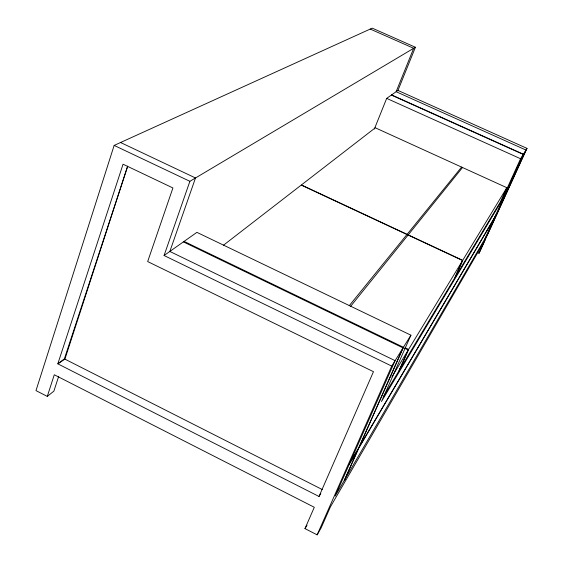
<?xml version="1.0" encoding="UTF-8"?>
<svg xmlns="http://www.w3.org/2000/svg" width="563" height="563" viewBox="0 0 563 563"><rect width="100%" height="100%" fill="white"/><g stroke="black" fill="none" stroke-linecap="round" stroke-linejoin="round"><path stroke-width="0.84" d="M374.381 128.969L386.682 98.377L397.957 90.418L415.424 47.257L372.242 28.15L114.148 145.416L35.99 390.602L47.285 396.394L53.872 391.151L58.7 376.302M47.285 396.394L54.28 374.768L314.295 507.277L304.984 528.615L317.138 534.85L321.107 527.939L330.46 506.791L485.109 239.894L479.043 253.251L477.473 252.52M319.01 496.475L373.466 371.686L147.675 261.563L172.911 187.958L123.051 164.22L57.82 363.832L64.372 358.863L127.695 166.113L64.9 359.131L57.82 363.832L319.01 496.475L320.783 493.561M164.079 255.511L196.895 232.35L410.927 335.189L391.721 366.098L164.079 255.511L189.879 181.314L415.424 47.257M317.138 534.85L391.721 366.098M344.282 480.471L358.152 449.175L349.327 464.151M344.739 479.69L358.596 448.43L494.103 218.557M410.927 335.189L381.468 401.546L500.873 202.103L520.571 158.738L527.01 148.379L397.957 90.418M399.026 370.707L408.245 349.996L404.318 348.103M399.385 370.109L408.597 349.419L405.451 347.906M223.441 245.25L301.233 185.086L462.596 260.521L454.805 277.819L383.185 397.077M462.709 260.338L454.925 277.622L500.331 202.018L506.834 187.697L375.303 127.801L301.423 184.938L462.709 260.338L506.834 187.697M484.919 238.761L494.258 218.289L497.228 213.25M527.01 148.379L479.043 253.251M349.933 462.772L358.751 447.824L403.031 347.892L183.39 241.879M494.652 217.424L497.615 212.399M304.984 528.615L307.032 525.202M391.939 376.844L462.596 260.521M350.679 306.258L408.091 235.045M408.231 234.87L462.526 167.514M349.25 305.695L406.95 234.511M407.091 234.335L461.597 167.091M370.243 29.058L413.685 48.284L396.134 91.706L525.969 150.054L488.17 233.173L335.196 496.087L395.099 360.658L169.843 251.443L195.502 177.971L120.552 142.509M391.602 94.908L523.379 154.213L494.497 217.691L359.187 447.078L403.425 347.258L184.066 241.4M391.369 95.07L523.245 154.431M386.682 98.377L520.571 158.738M114.148 145.416L189.879 181.314M64.372 358.863L322.219 489.514"/></g></svg>
